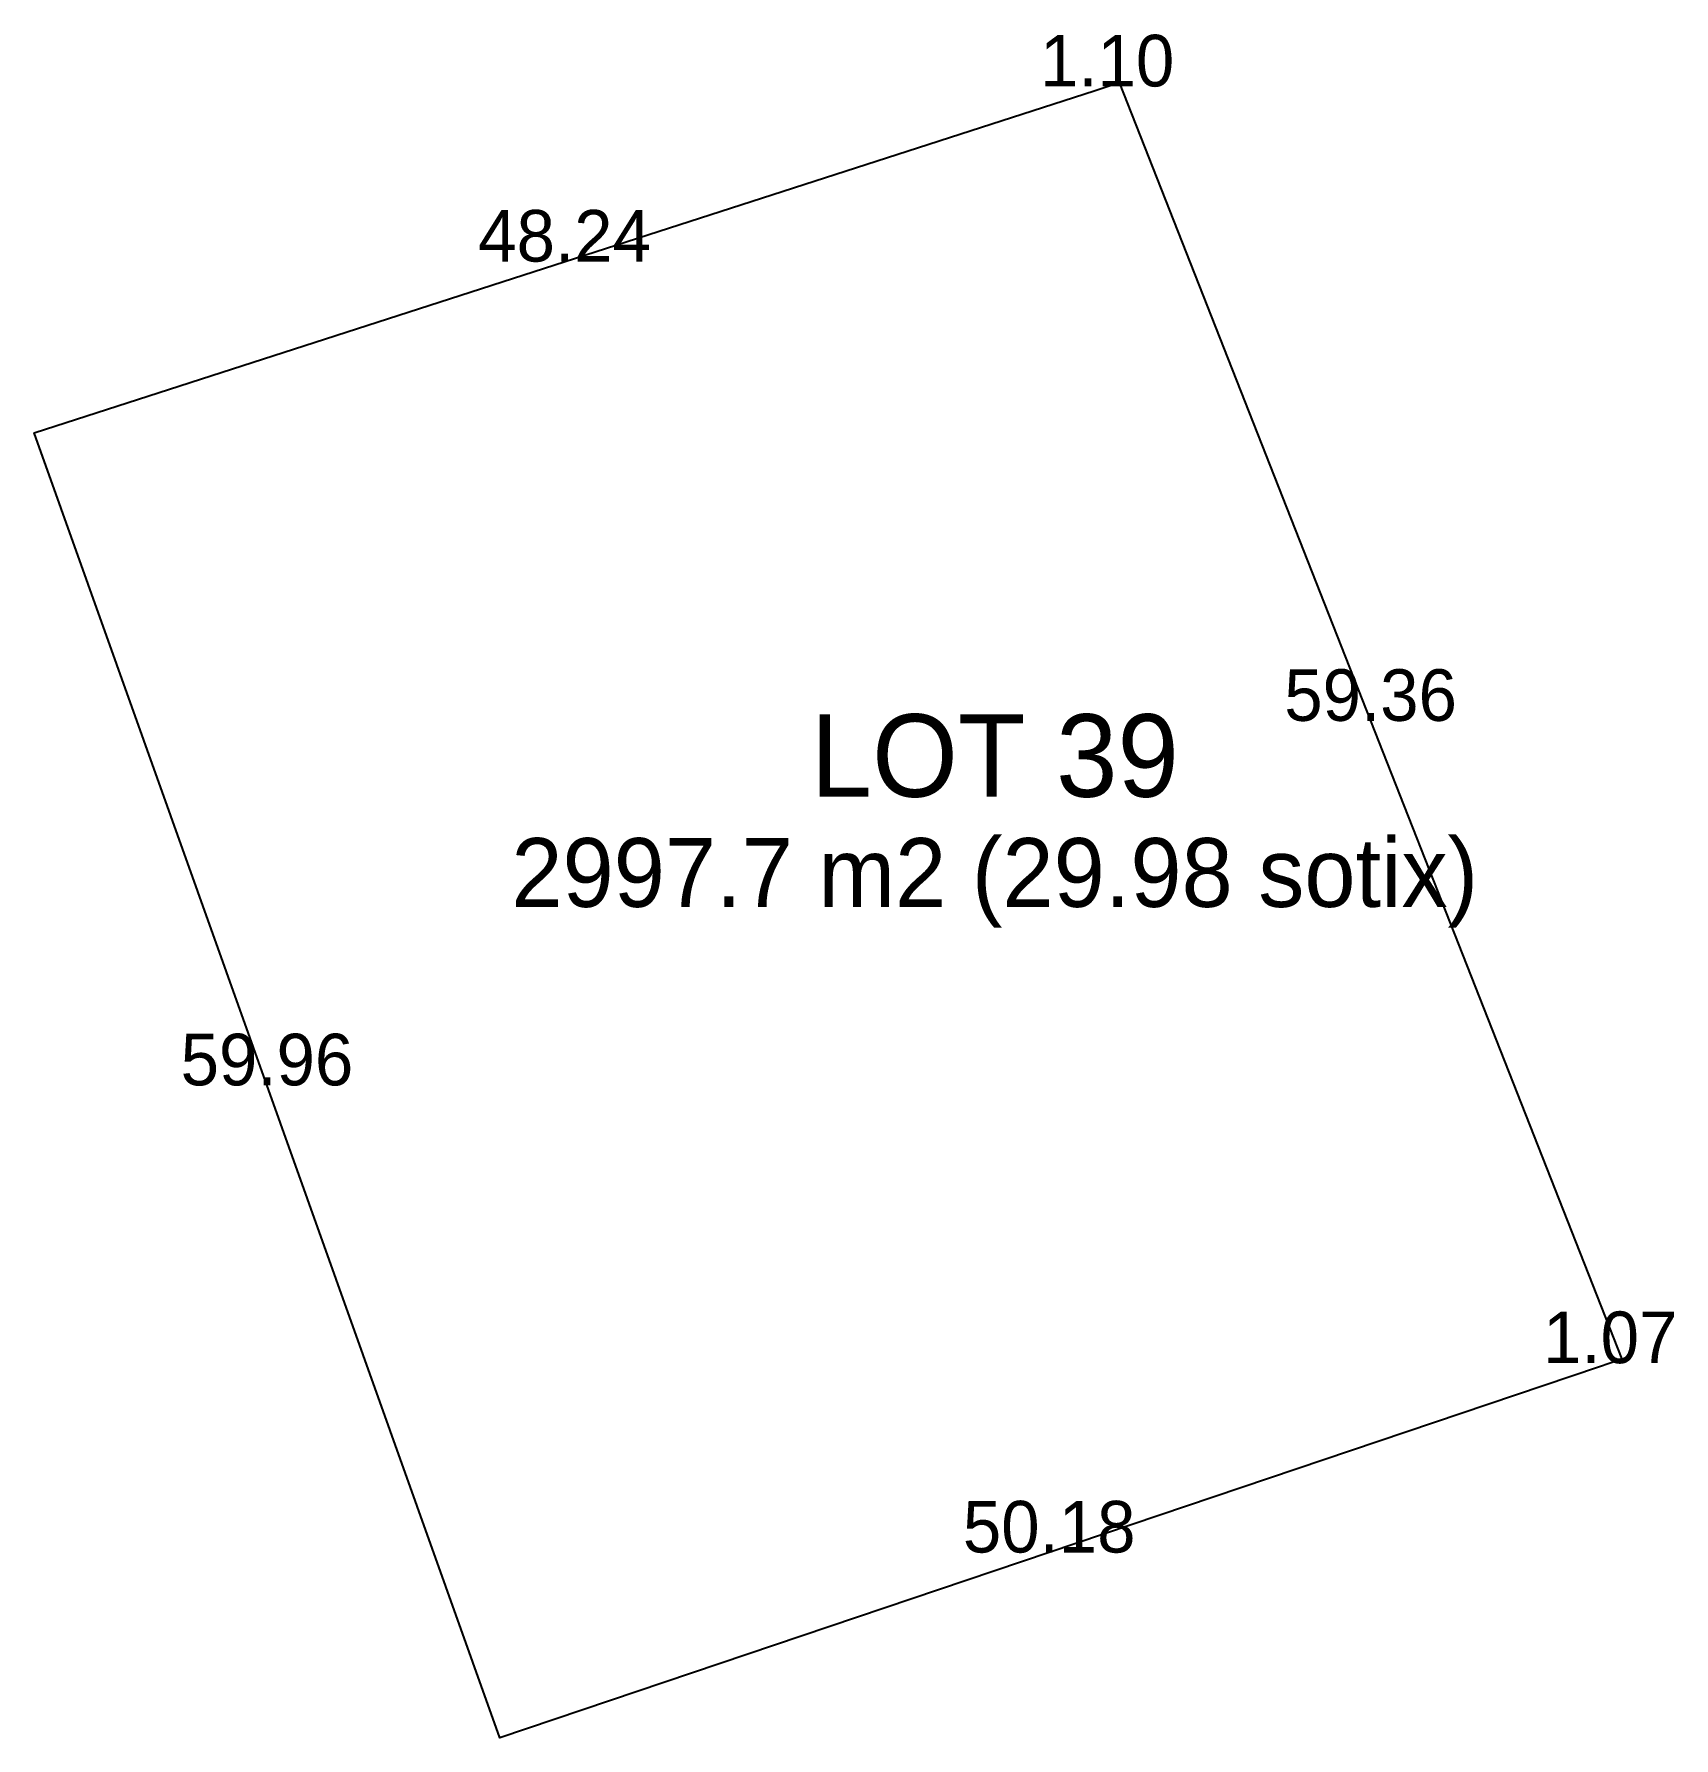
# Model space of a CAD drawing. Header units: metres. Extents: x -41.6 to 29.4, y -38.6 to 35.1.
import ezdxf
from ezdxf.enums import TextEntityAlignment as Align

# ---------------------------------------------------------------- set-up
doc = ezdxf.new("R2010")
doc.units = ezdxf.units.M

msp = doc.modelspace()

# ---------------------------------------------------------------- linework, layer by layer
at = {"layer": 'LOTS'}
msp.add_lwpolyline([(4.339, 32.6493), (5.3842, 32.9866), (27.1398, -22.2471), (26.1255, -22.5894), (-21.417, -38.6331), (-41.5716, 17.8338)], close=True, dxfattribs=at)

# ---------------------------------------------------------------- texts
at = {"layer": 'DIMS'}
for s, p in [('1.10', (4.8616, 32.8179)), ('48.24', (-18.6163, 25.2416)), ('59.36', (16.262, 5.3697)), ('59.96', (-31.4943, -10.3997)), ('1.07', (26.6327, -22.4183)), ('50.18', (2.3543, -30.6113))]:
    msp.add_text(s, height=2.233, dxfattribs=at).set_placement(p, align=Align.CENTER)
at = {"layer": 'LABELS'}
for s, height, p in [('LOT 39', 3.573, (0, 2.0843)), ('2997.7 m2 (29.98 sotix)', 2.978, (0, -2.6798))]:
    msp.add_text(s, height=height, dxfattribs=at).set_placement(p, align=Align.CENTER)

doc.saveas('drawing.dxf')
